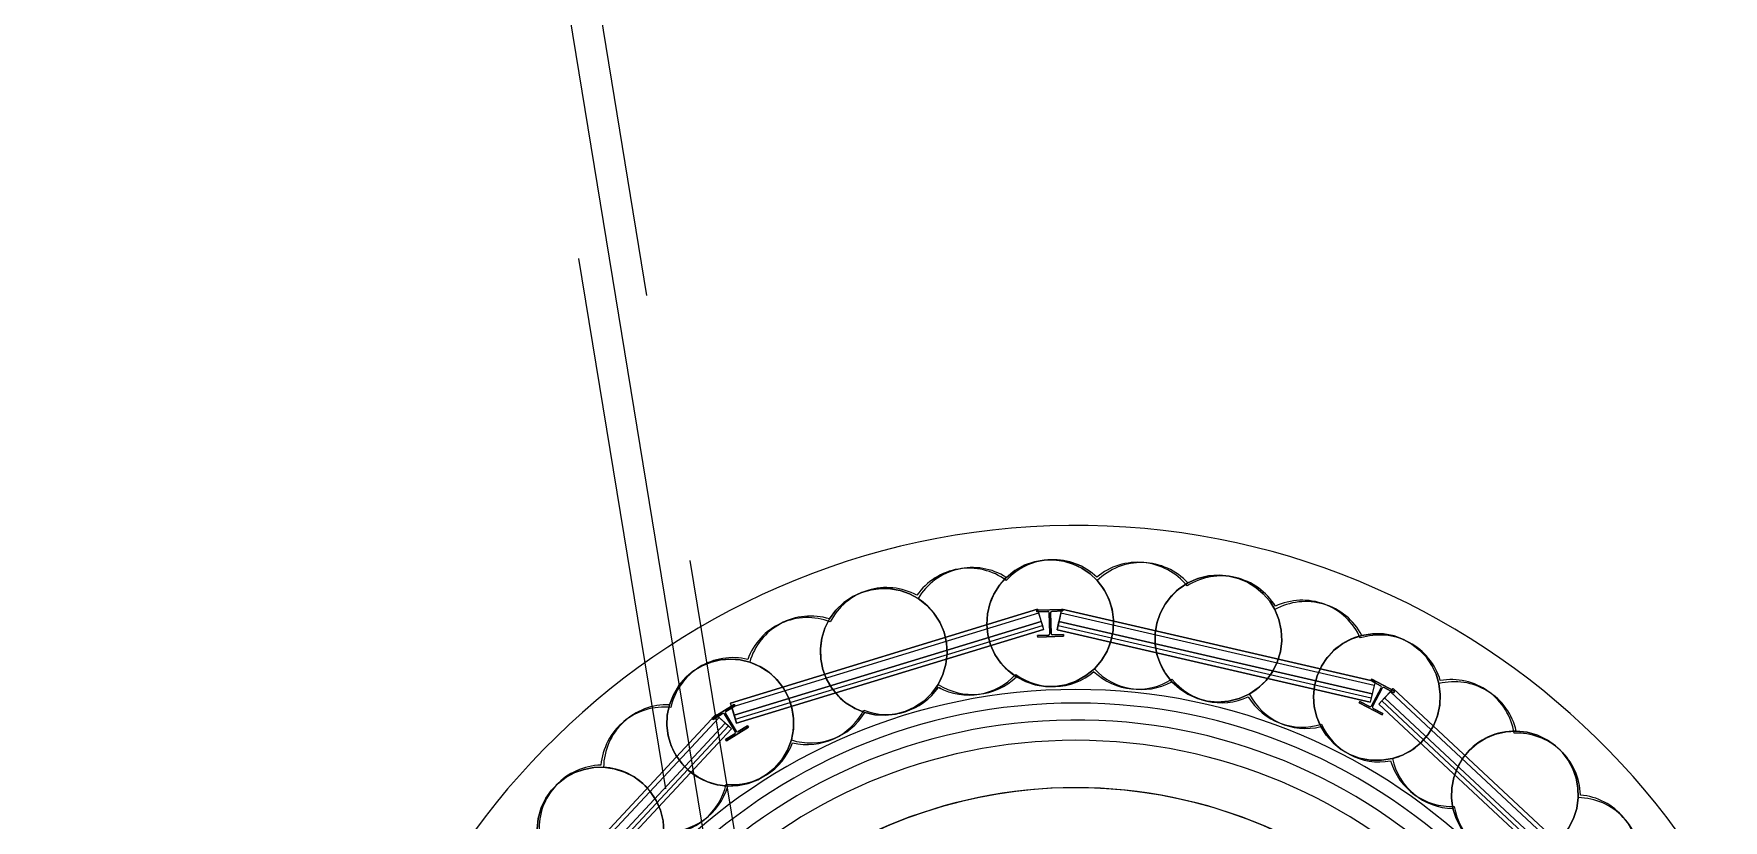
# Model space of a CAD drawing. Header units: metres. Extents: x 1753726 to 1755216, y 5920592 to 5921703.
# Drawn here: x 1754885.64 to 1754895.62, y 5921325.47 to 5921330.12 of the extents above; entities that cross this region are included whole.
import ezdxf

# ---------------------------------------------------------------- set-up
doc = ezdxf.new("R2010")
doc.units = ezdxf.units.M
doc.linetypes.add('CENTER', pattern=[50.8, 31.75, -6.35, 6.35, -6.35])
doc.linetypes.add('HIDDEN2', pattern=[4.7625, 3.175, -1.5875])
for name, color, linetype, lineweight in [('A-FLOR-____-OTLN', 9, 'Continuous', 9), ('A-WALL-____-OTLN', 2, 'Continuous', 9), ('P-PIPE-____-CNTR', 1, 'CENTER', 9), ('P-PIPE-____-OTLN', 6, 'HIDDEN2', 18), ('S-BEAM-____-OTLN', 7, 'Continuous', 9), ('S-FNDN-____-OTLN', 7, 'Continuous', 9)]:
    doc.layers.add(name, color=color, linetype=linetype, lineweight=lineweight)

# ---------------------------------------------------------------- blocks, each defined once
blk = doc.blocks.new('308492-ARUP-TUTB-MOD-0001_rvt-1-X-ARUP-GL-HERNE_BAY_ALIGNMENT')
at = {"layer": 'P-PIPE-____-CNTR'}
blk.add_line((1754889.8514, 5921323.8421), (1754876.7318, 5921404.0186), dxfattribs=at)
blk.add_line((1754889.8514, 5921323.8421), (1754876.7318, 5921404.0186), dxfattribs=at)
at = {"layer": 'P-PIPE-____-OTLN'}
for p, q in [((1754890.0306, 5921323.8714), (1754876.9109, 5921404.048)), ((1754876.5526, 5921403.9893), (1754889.6723, 5921323.8128))]:
    blk.add_line(p, q, dxfattribs=at)
blk = doc.blocks.new('Arup_Beam_Steel I Section_UC_AU1 - 150UC30-4390793-X-ARUP-GL-HERNE_BAY_ALIGNMENT')
at = {"layer": 'S-BEAM-____-OTLN'}
for p, q in [((1754891.7192, 5921326.7164), (1754891.5663, 5921326.711)), ((1754891.5663, 5921326.711), (1754891.7192, 5921326.7164)), ((1754891.5663, 5921326.711), (1754891.5666, 5921326.7016)), ((1754891.5666, 5921326.7016), (1754891.5663, 5921326.711)), ((1754891.6553, 5921326.7047), (1754891.7195, 5921326.707)), ((1754891.7195, 5921326.707), (1754891.6553, 5921326.7047)), ((1754891.7195, 5921326.707), (1754891.7192, 5921326.7164)), ((1754891.7192, 5921326.7164), (1754891.7195, 5921326.707)), ((1754891.5666, 5921326.7016), (1754891.6309, 5921326.7039)), ((1754891.6309, 5921326.7039), (1754891.5666, 5921326.7016)), ((1754891.6401, 5921326.6953), (1754891.6443, 5921326.574)), ((1754891.6443, 5921326.574), (1754891.6401, 5921326.6953)), ((1754891.6509, 5921326.5742), (1754891.6467, 5921326.6955)), ((1754891.6467, 5921326.6955), (1754891.6509, 5921326.5742)), ((1754891.6358, 5921326.5648), (1754891.5715, 5921326.5625)), ((1754891.5715, 5921326.5625), (1754891.6358, 5921326.5648)), ((1754891.5715, 5921326.5625), (1754891.5718, 5921326.5531)), ((1754891.5718, 5921326.5531), (1754891.5715, 5921326.5625)), ((1754891.5718, 5921326.5531), (1754891.7247, 5921326.5585)), ((1754891.7247, 5921326.5585), (1754891.5718, 5921326.5531)), ((1754891.7244, 5921326.5679), (1754891.6601, 5921326.5656)), ((1754891.6601, 5921326.5656), (1754891.7244, 5921326.5679)), ((1754891.7247, 5921326.5585), (1754891.7244, 5921326.5679)), ((1754891.7244, 5921326.5679), (1754891.7247, 5921326.5585))]:
    blk.add_line(p, q, dxfattribs=at)
for centre, major_axis, start_param, end_param in [((1754891.6312, 5921326.695), (0.00749, 0.00481), 5.747088, 7.317885), ((1754891.6312, 5921326.695), (0.00749, 0.00481), 5.747088, 7.317885), ((1754891.6556, 5921326.6959), (0.00816, 0.00355), 1.195575, 2.766371), ((1754891.6556, 5921326.6959), (0.00816, 0.00355), 1.195575, 2.766371), ((1754891.6354, 5921326.5737), (0.00749, 0.00481), 4.176292, 5.747088), ((1754891.6354, 5921326.5737), (0.00749, 0.00481), 4.176292, 5.747088), ((1754891.6598, 5921326.5745), (0.00847, 0.00273), 2.865069, 4.435865), ((1754891.6598, 5921326.5745), (0.00847, 0.00273), 2.865069, 4.435865)]:
    blk.add_ellipse(centre, major_axis=major_axis, ratio=1, start_param=start_param, end_param=end_param, dxfattribs=at)
blk = doc.blocks.new('Arup_Beam_Steel I Section_UC_AU1 - 150UC30-4390794-X-ARUP-GL-HERNE_BAY_ALIGNMENT')
at = {"layer": 'S-BEAM-____-OTLN'}
for p, q in [((1754893.5465, 5921326.3039), (1754893.5421, 5921326.2956)), ((1754893.5421, 5921326.2956), (1754893.5465, 5921326.3039)), ((1754893.5421, 5921326.2956), (1754893.5988, 5921326.2654)), ((1754893.5988, 5921326.2654), (1754893.5421, 5921326.2956)), ((1754893.6025, 5921326.2534), (1754893.5455, 5921326.1462)), ((1754893.5455, 5921326.1462), (1754893.6025, 5921326.2534)), ((1754893.6816, 5921326.2321), (1754893.5465, 5921326.3039)), ((1754893.5465, 5921326.3039), (1754893.6816, 5921326.2321)), ((1754893.5514, 5921326.1431), (1754893.6083, 5921326.2503)), ((1754893.6083, 5921326.2503), (1754893.5514, 5921326.1431)), ((1754893.6204, 5921326.254), (1754893.6772, 5921326.2238)), ((1754893.6772, 5921326.2238), (1754893.6204, 5921326.254)), ((1754893.6772, 5921326.2238), (1754893.6816, 5921326.2321)), ((1754893.6816, 5921326.2321), (1754893.6772, 5921326.2238)), ((1754893.4767, 5921326.1727), (1754893.4723, 5921326.1644)), ((1754893.4723, 5921326.1644), (1754893.4767, 5921326.1727)), ((1754893.4723, 5921326.1644), (1754893.6074, 5921326.0926)), ((1754893.6074, 5921326.0926), (1754893.4723, 5921326.1644)), ((1754893.5335, 5921326.1425), (1754893.4767, 5921326.1727)), ((1754893.4767, 5921326.1727), (1754893.5335, 5921326.1425)), ((1754893.6118, 5921326.1009), (1754893.555, 5921326.1311)), ((1754893.555, 5921326.1311), (1754893.6118, 5921326.1009)), ((1754893.6074, 5921326.0926), (1754893.6118, 5921326.1009)), ((1754893.6118, 5921326.1009), (1754893.6074, 5921326.0926))]:
    blk.add_line(p, q, dxfattribs=at)
for centre, major_axis, start_param, end_param in [((1754893.5947, 5921326.2576), (-0.00887, 0.00074), 2.736395, 4.307192), ((1754893.5947, 5921326.2576), (-0.00887, 0.00074), 2.736395, 4.307192), ((1754893.6162, 5921326.2461), (-0.00575, 0.0068), 5.09259, 6.663386), ((1754893.6162, 5921326.2461), (-0.00575, 0.0068), 5.09259, 6.663386), ((1754893.5377, 5921326.1504), (-0.00575, 0.0068), 1.950997, 3.521793), ((1754893.5377, 5921326.1504), (-0.00575, 0.0068), 1.950997, 3.521793), ((1754893.5592, 5921326.1389), (-0.00881, 0.00129), 5.940165, 7.510962), ((1754893.5592, 5921326.1389), (-0.00881, 0.00129), 5.940165, 7.510962)]:
    blk.add_ellipse(centre, major_axis=major_axis, ratio=1, start_param=start_param, end_param=end_param, dxfattribs=at)
blk = doc.blocks.new('Arup_Beam_Steel I Section_UC_AU1 - 150UC30-4390802-X-ARUP-GL-HERNE_BAY_ALIGNMENT')
at = {"layer": 'S-BEAM-____-OTLN'}
for p, q in [((1754889.7776, 5921326.1546), (1754889.6478, 5921326.0735)), ((1754889.6478, 5921326.0735), (1754889.7776, 5921326.1546)), ((1754889.728, 5921326.1126), (1754889.7826, 5921326.1467)), ((1754889.7826, 5921326.1467), (1754889.728, 5921326.1126)), ((1754889.7826, 5921326.1467), (1754889.7776, 5921326.1546)), ((1754889.7776, 5921326.1546), (1754889.7826, 5921326.1467)), ((1754889.6478, 5921326.0735), (1754889.6528, 5921326.0656)), ((1754889.6528, 5921326.0656), (1754889.6478, 5921326.0735)), ((1754889.6528, 5921326.0656), (1754889.7074, 5921326.0996)), ((1754889.7074, 5921326.0996), (1754889.6528, 5921326.0656)), ((1754889.7196, 5921326.0968), (1754889.784, 5921325.9939)), ((1754889.784, 5921325.9939), (1754889.7196, 5921326.0968)), ((1754889.7895, 5921325.9974), (1754889.7252, 5921326.1003)), ((1754889.7252, 5921326.1003), (1754889.7895, 5921325.9974)), ((1754889.7316, 5921325.9396), (1754889.8613, 5921326.0206)), ((1754889.8613, 5921326.0206), (1754889.7316, 5921325.9396)), ((1754889.8563, 5921326.0286), (1754889.8018, 5921325.9945)), ((1754889.8018, 5921325.9945), (1754889.8563, 5921326.0286)), ((1754889.8613, 5921326.0206), (1754889.8563, 5921326.0286)), ((1754889.8563, 5921326.0286), (1754889.8613, 5921326.0206)), ((1754889.7811, 5921325.9816), (1754889.7266, 5921325.9475)), ((1754889.7266, 5921325.9475), (1754889.7811, 5921325.9816)), ((1754889.7266, 5921325.9475), (1754889.7316, 5921325.9396)), ((1754889.7316, 5921325.9396), (1754889.7266, 5921325.9475))]:
    blk.add_line(p, q, dxfattribs=at)
for centre, major_axis, start_param, end_param in [((1754889.7328, 5921326.105), (0.00748, 0.00483), 1.556072, 3.126868), ((1754889.7328, 5921326.105), (0.00748, 0.00483), 1.556072, 3.126868), ((1754889.7121, 5921326.0921), (0.00748, 0.00483), 6.268461, 7.839257), ((1754889.7121, 5921326.0921), (0.00748, 0.00483), 6.268461, 7.839257), ((1754889.7764, 5921325.9891), (0.00776, 0.00435), 4.759842, 6.330638), ((1754889.7764, 5921325.9891), (0.00776, 0.00435), 4.759842, 6.330638), ((1754889.7971, 5921326.0021), (0.00748, 0.00483), 3.126868, 4.697664), ((1754889.7971, 5921326.0021), (0.00748, 0.00483), 3.126868, 4.697664)]:
    blk.add_ellipse(centre, major_axis=major_axis, ratio=1, start_param=start_param, end_param=end_param, dxfattribs=at)
blk = doc.blocks.new('308492-ARUP-STTW-MOD-0400_rvt-1-X-ARUP-GL-HERNE_BAY_ALIGNMENT')
at = {"layer": 'A-WALL-____-OTLN'}
for p, q in [((1754891.5701, 5921326.7172), (1754889.7554, 5921326.1624)), ((1754889.7554, 5921326.1624), (1754891.5701, 5921326.7172)), ((1754891.5701, 5921326.7172), (1754891.6067, 5921326.5977)), ((1754891.5701, 5921326.7172), (1754891.5774, 5921326.6933)), ((1754891.6865, 5921326.5958), (1754891.7146, 5921326.7176)), ((1754891.709, 5921326.6933), (1754891.7146, 5921326.7176)), ((1754893.5659, 5921326.2902), (1754891.7146, 5921326.7176)), ((1754891.7146, 5921326.7176), (1754893.5659, 5921326.2902)), ((1754891.5774, 5921326.6933), (1754889.7628, 5921326.1385)), ((1754889.7774, 5921326.0907), (1754891.592, 5921326.6455)), ((1754891.592, 5921326.6455), (1754889.7774, 5921326.0907)), ((1754889.7847, 5921326.0668), (1754891.5994, 5921326.6216)), ((1754891.5774, 5921326.6933), (1754891.5994, 5921326.6216)), ((1754891.592, 5921326.6455), (1754891.6067, 5921326.5977)), ((1754891.592, 5921326.6455), (1754891.6067, 5921326.5977)), ((1754891.5994, 5921326.6216), (1754891.6067, 5921326.5977)), ((1754891.6865, 5921326.5958), (1754891.6977, 5921326.6445)), ((1754891.6977, 5921326.6445), (1754891.6865, 5921326.5958)), ((1754891.6865, 5921326.5958), (1754891.6921, 5921326.6202)), ((1754891.709, 5921326.6933), (1754891.6921, 5921326.6202)), ((1754891.6921, 5921326.6202), (1754893.5434, 5921326.1928)), ((1754891.6977, 5921326.6445), (1754893.549, 5921326.2171)), ((1754893.549, 5921326.2171), (1754891.6977, 5921326.6445)), ((1754893.5603, 5921326.2659), (1754891.709, 5921326.6933)), ((1754889.792, 5921326.0429), (1754891.6067, 5921326.5977)), ((1754891.6067, 5921326.5977), (1754889.792, 5921326.0429)), ((1754889.792, 5921326.0429), (1754891.6067, 5921326.5977)), ((1754891.6067, 5921326.5977), (1754889.792, 5921326.0429)), ((1754891.6865, 5921326.5958), (1754893.5378, 5921326.1684)), ((1754893.5378, 5921326.1684), (1754891.6865, 5921326.5958)), ((1754891.6865, 5921326.5958), (1754893.5378, 5921326.1684)), ((1754893.5378, 5921326.1684), (1754891.6865, 5921326.5958)), ((1754893.5659, 5921326.2902), (1754893.5378, 5921326.1684)), ((1754893.549, 5921326.2171), (1754893.5378, 5921326.1684)), ((1754893.549, 5921326.2171), (1754893.5378, 5921326.1684)), ((1754893.5603, 5921326.2659), (1754893.5434, 5921326.1928)), ((1754893.5659, 5921326.2902), (1754893.5603, 5921326.2659)), ((1754893.5885, 5921326.1567), (1754893.6738, 5921326.2481)), ((1754893.6567, 5921326.2298), (1754893.6056, 5921326.175)), ((1754893.6567, 5921326.2298), (1754893.6738, 5921326.2481)), ((1754895.0536, 5921324.9272), (1754893.6567, 5921326.2298)), ((1754895.0707, 5921324.9455), (1754893.6738, 5921326.2481)), ((1754893.6738, 5921326.2481), (1754895.0707, 5921324.9455)), ((1754889.792, 5921326.0429), (1754889.7554, 5921326.1624)), ((1754889.7628, 5921326.1385), (1754889.7554, 5921326.1624)), ((1754889.7628, 5921326.1385), (1754889.7847, 5921326.0668)), ((1754893.5434, 5921326.1928), (1754893.5378, 5921326.1684)), ((1754893.5885, 5921326.1567), (1754893.6226, 5921326.1933)), ((1754893.6226, 5921326.1933), (1754893.5885, 5921326.1567)), ((1754893.5885, 5921326.1567), (1754893.6056, 5921326.175)), ((1754893.5885, 5921326.1567), (1754894.9854, 5921324.8541)), ((1754894.9854, 5921324.8541), (1754893.5885, 5921326.1567)), ((1754893.5885, 5921326.1567), (1754894.9854, 5921324.8541)), ((1754894.9854, 5921324.8541), (1754893.5885, 5921326.1567)), ((1754893.6056, 5921326.175), (1754895.0025, 5921324.8724)), ((1754893.6226, 5921326.1933), (1754895.0195, 5921324.8906)), ((1754895.0195, 5921324.8906), (1754893.6226, 5921326.1933)), ((1754889.6699, 5921326.0953), (1754888.3605, 5921324.6911)), ((1754888.3605, 5921324.6911), (1754889.6699, 5921326.0953)), ((1754889.6882, 5921326.0782), (1754888.3787, 5921324.674)), ((1754888.4153, 5921324.6399), (1754889.7247, 5921326.0441)), ((1754889.7247, 5921326.0441), (1754888.4153, 5921324.6399)), ((1754888.4336, 5921324.6229), (1754889.743, 5921326.0271)), ((1754888.4519, 5921324.6058), (1754889.7613, 5921326.01)), ((1754889.7613, 5921326.01), (1754888.4519, 5921324.6058)), ((1754888.4519, 5921324.6058), (1754889.7613, 5921326.01)), ((1754889.7613, 5921326.01), (1754888.4519, 5921324.6058)), ((1754889.6699, 5921326.0953), (1754889.7613, 5921326.01)), ((1754889.6699, 5921326.0953), (1754889.6882, 5921326.0782)), ((1754889.6882, 5921326.0782), (1754889.743, 5921326.0271)), ((1754889.7247, 5921326.0441), (1754889.7613, 5921326.01)), ((1754889.7247, 5921326.0441), (1754889.7613, 5921326.01)), ((1754889.743, 5921326.0271), (1754889.7613, 5921326.01)), ((1754889.792, 5921326.0429), (1754889.7774, 5921326.0907)), ((1754889.7774, 5921326.0907), (1754889.792, 5921326.0429)), ((1754889.792, 5921326.0429), (1754889.7847, 5921326.0668))]:
    blk.add_line(p, q, dxfattribs=at)
at = {"layer": 'S-BEAM-____-OTLN'}
for radius in [3.43, 3.43, 3.43, 3.43, 3.13, 3.13, 3.13, 3.13]:
    blk.add_arc((1754891.7967, 5921322.8124), radius, 0, 180, dxfattribs=at)
at = {"layer": 'S-FNDN-____-OTLN', "flags": 128}
for points in [[(1754891.5535, 5921326.9983), (1754891.6106, 5921327.0081), (1754891.6685, 5921327.0091), (1754891.7259, 5921327.001), (1754891.7813, 5921326.9843), (1754891.8335, 5921326.9592), (1754891.8813, 5921326.9264), (1754891.9234, 5921326.8866)], [(1754891.9234, 5921326.8866), (1754891.8813, 5921326.9264), (1754891.8335, 5921326.9592), (1754891.7813, 5921326.9843), (1754891.7259, 5921327.001), (1754891.6685, 5921327.0091), (1754891.6106, 5921327.0081), (1754891.5535, 5921326.9983)], [(1754891.4458, 5921326.3174), (1754891.3963, 5921326.3545), (1754891.3536, 5921326.3993), (1754891.3189, 5921326.4505), (1754891.293, 5921326.5067), (1754891.2768, 5921326.5664), (1754891.2706, 5921326.628), (1754891.2746, 5921326.6897), (1754891.2887, 5921326.75), (1754891.3125, 5921326.8071), (1754891.3453, 5921326.8595), (1754891.3864, 5921326.9058)], [(1754891.3864, 5921326.9058), (1754891.3453, 5921326.8595), (1754891.3125, 5921326.8071), (1754891.2887, 5921326.75), (1754891.2746, 5921326.6897), (1754891.2706, 5921326.628), (1754891.2768, 5921326.5664), (1754891.293, 5921326.5067), (1754891.3189, 5921326.4505), (1754891.3536, 5921326.3993), (1754891.3963, 5921326.3545), (1754891.4458, 5921326.3174)], [(1754891.3864, 5921326.9058), (1754891.4365, 5921326.9461), (1754891.4927, 5921326.9772), (1754891.5535, 5921326.9983)], [(1754891.5535, 5921326.9983), (1754891.4927, 5921326.9772), (1754891.4365, 5921326.9461), (1754891.3864, 5921326.9058)], [(1754892.4598, 5921326.8725), (1754892.5186, 5921326.8985), (1754892.581, 5921326.914), (1754892.6451, 5921326.9186)], [(1754892.6451, 5921326.9186), (1754892.581, 5921326.914), (1754892.5186, 5921326.8985), (1754892.4598, 5921326.8725)], [(1754892.6451, 5921326.9186), (1754892.7028, 5921326.9133), (1754892.759, 5921326.8992), (1754892.8124, 5921326.8766), (1754892.8616, 5921326.8461), (1754892.9056, 5921326.8084), (1754892.9432, 5921326.7643), (1754892.9735, 5921326.715)], [(1754892.9735, 5921326.715), (1754892.9432, 5921326.7643), (1754892.9056, 5921326.8084), (1754892.8616, 5921326.8461), (1754892.8124, 5921326.8766), (1754892.759, 5921326.8992), (1754892.7028, 5921326.9133), (1754892.6451, 5921326.9186)], [(1754890.4784, 5921326.7927), (1754890.531, 5921326.817), (1754890.5867, 5921326.8329), (1754890.6442, 5921326.84), (1754890.7021, 5921326.8382), (1754890.759, 5921326.8275), (1754890.8136, 5921326.8081), (1754890.8646, 5921326.7806)], [(1754890.8646, 5921326.7806), (1754890.8136, 5921326.8081), (1754890.759, 5921326.8275), (1754890.7021, 5921326.8382), (1754890.6442, 5921326.84), (1754890.5867, 5921326.8329), (1754890.531, 5921326.817), (1754890.4784, 5921326.7927)], [(1754891.9234, 5921326.8866), (1754891.9621, 5921326.8357), (1754891.9916, 5921326.7791), (1754892.0111, 5921326.7182), (1754892.02, 5921326.6549), (1754892.0179, 5921326.591), (1754892.0051, 5921326.5284), (1754891.9818, 5921326.4688), (1754891.9487, 5921326.4141), (1754891.9069, 5921326.3658)], [(1754891.9069, 5921326.3658), (1754891.9487, 5921326.4141), (1754891.9818, 5921326.4688), (1754892.0051, 5921326.5284), (1754892.0179, 5921326.591), (1754892.02, 5921326.6549), (1754892.0111, 5921326.7182), (1754891.9916, 5921326.7791), (1754891.9621, 5921326.8357), (1754891.9234, 5921326.8866)], [(1754892.3649, 5921326.2888), (1754892.3267, 5921326.3375), (1754892.2971, 5921326.3918), (1754892.2768, 5921326.4502), (1754892.2664, 5921326.5112), (1754892.2661, 5921326.5731), (1754892.276, 5921326.6341), (1754892.2959, 5921326.6928), (1754892.3251, 5921326.7473), (1754892.3629, 5921326.7963), (1754892.4082, 5921326.8384), (1754892.4598, 5921326.8725)], [(1754892.4598, 5921326.8725), (1754892.4082, 5921326.8384), (1754892.3629, 5921326.7963), (1754892.3251, 5921326.7473), (1754892.2959, 5921326.6928), (1754892.276, 5921326.6341), (1754892.2661, 5921326.5731), (1754892.2664, 5921326.5112), (1754892.2768, 5921326.4502), (1754892.2971, 5921326.3918), (1754892.3267, 5921326.3375), (1754892.3649, 5921326.2888)], [(1754890.3409, 5921326.6602), (1754890.3789, 5921326.712), (1754890.4251, 5921326.7566), (1754890.4784, 5921326.7927)], [(1754890.4784, 5921326.7927), (1754890.4251, 5921326.7566), (1754890.3789, 5921326.712), (1754890.3409, 5921326.6602)], [(1754890.8646, 5921326.7806), (1754890.9152, 5921326.7415), (1754890.9583, 5921326.6944), (1754890.9929, 5921326.6406), (1754891.0179, 5921326.5817), (1754891.0324, 5921326.5195), (1754891.0362, 5921326.4557), (1754891.0291, 5921326.3922), (1754891.0114, 5921326.3308), (1754890.9834, 5921326.2733)], [(1754890.9834, 5921326.2733), (1754891.0114, 5921326.3308), (1754891.0291, 5921326.3922), (1754891.0362, 5921326.4557), (1754891.0324, 5921326.5195), (1754891.0179, 5921326.5817), (1754890.9929, 5921326.6406), (1754890.9583, 5921326.6944), (1754890.9152, 5921326.7415), (1754890.8646, 5921326.7806)], [(1754892.9735, 5921326.715), (1754892.9978, 5921326.6558), (1754893.0116, 5921326.5934), (1754893.0147, 5921326.5296), (1754893.0069, 5921326.4661), (1754892.9884, 5921326.405), (1754892.9598, 5921326.3478), (1754892.9219, 5921326.2963), (1754892.8758, 5921326.2521), (1754892.8228, 5921326.2162)], [(1754892.8228, 5921326.2162), (1754892.8758, 5921326.2521), (1754892.9219, 5921326.2963), (1754892.9598, 5921326.3478), (1754892.9884, 5921326.405), (1754893.0069, 5921326.4661), (1754893.0147, 5921326.5296), (1754893.0116, 5921326.5934), (1754892.9978, 5921326.6558), (1754892.9735, 5921326.715)], [(1754890.5506, 5921326.1071), (1754890.4932, 5921326.1302), (1754890.4404, 5921326.1624), (1754890.3935, 5921326.2029), (1754890.354, 5921326.2505), (1754890.3229, 5921326.304), (1754890.3009, 5921326.3618), (1754890.2888, 5921326.4225), (1754890.2868, 5921326.4843), (1754890.2951, 5921326.5457), (1754890.3132, 5921326.6048), (1754890.3409, 5921326.6602)], [(1754890.3409, 5921326.6602), (1754890.3132, 5921326.6048), (1754890.2951, 5921326.5457), (1754890.2868, 5921326.4843), (1754890.2888, 5921326.4225), (1754890.3009, 5921326.3618), (1754890.3229, 5921326.304), (1754890.354, 5921326.2505), (1754890.3935, 5921326.2029), (1754890.4404, 5921326.1624), (1754890.4932, 5921326.1302), (1754890.5506, 5921326.1071)], [(1754893.2453, 5921326.0233), (1754893.221, 5921326.0802), (1754893.2064, 5921326.1403), (1754893.202, 5921326.202), (1754893.2077, 5921326.2636), (1754893.2235, 5921326.3234), (1754893.2489, 5921326.3798), (1754893.2832, 5921326.4313), (1754893.3255, 5921326.4765), (1754893.3747, 5921326.514), (1754893.4294, 5921326.543), (1754893.4881, 5921326.5625)], [(1754893.4881, 5921326.5625), (1754893.4294, 5921326.543), (1754893.3747, 5921326.514), (1754893.3255, 5921326.4765), (1754893.2832, 5921326.4313), (1754893.2489, 5921326.3798), (1754893.2235, 5921326.3234), (1754893.2077, 5921326.2636), (1754893.202, 5921326.202), (1754893.2064, 5921326.1403), (1754893.221, 5921326.0802), (1754893.2453, 5921326.0233)], [(1754893.4881, 5921326.5625), (1754893.5516, 5921326.5724), (1754893.6159, 5921326.5712), (1754893.679, 5921326.5591)], [(1754893.679, 5921326.5591), (1754893.6159, 5921326.5712), (1754893.5516, 5921326.5724), (1754893.4881, 5921326.5625)], [(1754893.679, 5921326.5591), (1754893.7334, 5921326.5391), (1754893.784, 5921326.5109), (1754893.8297, 5921326.4753), (1754893.8693, 5921326.433), (1754893.902, 5921326.3852), (1754893.9269, 5921326.3329), (1754893.9435, 5921326.2774)], [(1754893.9435, 5921326.2774), (1754893.9269, 5921326.3329), (1754893.902, 5921326.3852), (1754893.8693, 5921326.433), (1754893.8297, 5921326.4753), (1754893.784, 5921326.5109), (1754893.7334, 5921326.5391), (1754893.679, 5921326.5591)], [(1754889.4931, 5921326.3159), (1754889.5376, 5921326.353), (1754889.5873, 5921326.3827), (1754889.641, 5921326.4045), (1754889.6974, 5921326.4177), (1754889.7552, 5921326.4221), (1754889.8129, 5921326.4175), (1754889.8693, 5921326.4041)], [(1754889.8693, 5921326.4041), (1754889.8129, 5921326.4175), (1754889.7552, 5921326.4221), (1754889.6974, 5921326.4177), (1754889.641, 5921326.4045), (1754889.5873, 5921326.3827), (1754889.5376, 5921326.353), (1754889.4931, 5921326.3159)], [(1754889.3946, 5921326.1523), (1754889.4179, 5921326.2122), (1754889.451, 5921326.2673), (1754889.4931, 5921326.3159)], [(1754889.4931, 5921326.3159), (1754889.451, 5921326.2673), (1754889.4179, 5921326.2122), (1754889.3946, 5921326.1523)], [(1754889.8693, 5921326.4041), (1754889.9283, 5921326.3794), (1754889.9822, 5921326.3451), (1754890.0295, 5921326.3021), (1754890.0688, 5921326.2517), (1754890.099, 5921326.1954), (1754890.1192, 5921326.1348), (1754890.1288, 5921326.0716), (1754890.1275, 5921326.0076), (1754890.1154, 5921325.9449)], [(1754890.1154, 5921325.9449), (1754890.1275, 5921326.0076), (1754890.1288, 5921326.0716), (1754890.1192, 5921326.1348), (1754890.099, 5921326.1954), (1754890.0688, 5921326.2517), (1754890.0295, 5921326.3021), (1754889.9822, 5921326.3451), (1754889.9283, 5921326.3794), (1754889.8693, 5921326.4041)], [(1754891.7376, 5921326.2712), (1754891.6777, 5921326.2611), (1754891.6171, 5921326.2608), (1754891.5572, 5921326.2703), (1754891.4996, 5921326.2893), (1754891.4458, 5921326.3174)], [(1754891.4458, 5921326.3174), (1754891.4996, 5921326.2893), (1754891.5572, 5921326.2703), (1754891.6171, 5921326.2608), (1754891.6777, 5921326.2611), (1754891.7376, 5921326.2712)], [(1754891.9069, 5921326.3658), (1754891.8563, 5921326.3246), (1754891.7992, 5921326.2927), (1754891.7376, 5921326.2712)], [(1754891.7376, 5921326.2712), (1754891.7992, 5921326.2927), (1754891.8563, 5921326.3246), (1754891.9069, 5921326.3658)], [(1754890.9834, 5921326.2733), (1754890.9452, 5921326.2203), (1754890.8984, 5921326.1748), (1754890.8444, 5921326.1381)], [(1754890.8444, 5921326.1381), (1754890.8984, 5921326.1748), (1754890.9452, 5921326.2203), (1754890.9834, 5921326.2733)], [(1754892.6348, 5921326.1687), (1754892.5744, 5921326.1744), (1754892.5157, 5921326.1898), (1754892.4603, 5921326.2145), (1754892.4096, 5921326.2478), (1754892.3649, 5921326.2888)], [(1754892.3649, 5921326.2888), (1754892.4096, 5921326.2478), (1754892.4603, 5921326.2145), (1754892.5157, 5921326.1898), (1754892.5744, 5921326.1744), (1754892.6348, 5921326.1687)], [(1754892.8228, 5921326.2162), (1754892.7632, 5921326.1895), (1754892.6999, 5921326.1735), (1754892.6348, 5921326.1687)], [(1754892.6348, 5921326.1687), (1754892.6999, 5921326.1735), (1754892.7632, 5921326.1895), (1754892.8228, 5921326.2162)], [(1754893.9435, 5921326.2774), (1754893.9516, 5921326.214), (1754893.9488, 5921326.1501), (1754893.9353, 5921326.0877), (1754893.9113, 5921326.0284), (1754893.8776, 5921325.9741), (1754893.8352, 5921325.9263), (1754893.7852, 5921325.8864), (1754893.7292, 5921325.8556), (1754893.6688, 5921325.8347)], [(1754893.6688, 5921325.8347), (1754893.7292, 5921325.8556), (1754893.7852, 5921325.8864), (1754893.8352, 5921325.9263), (1754893.8776, 5921325.9741), (1754893.9113, 5921326.0284), (1754893.9353, 5921326.0877), (1754893.9488, 5921326.1501), (1754893.9516, 5921326.214), (1754893.9435, 5921326.2774)], [(1754889.7403, 5921325.6724), (1754889.6789, 5921325.6798), (1754889.6195, 5921325.6973), (1754889.5638, 5921325.7242), (1754889.5133, 5921325.76), (1754889.4694, 5921325.8036), (1754889.4333, 5921325.8538), (1754889.4058, 5921325.9092), (1754889.3879, 5921325.9684), (1754889.38, 5921326.0298), (1754889.3822, 5921326.0916), (1754889.3946, 5921326.1523)], [(1754889.3946, 5921326.1523), (1754889.3822, 5921326.0916), (1754889.38, 5921326.0298), (1754889.3879, 5921325.9684), (1754889.4058, 5921325.9092), (1754889.4333, 5921325.8538), (1754889.4694, 5921325.8036), (1754889.5133, 5921325.76), (1754889.5638, 5921325.7242), (1754889.6195, 5921325.6973), (1754889.6789, 5921325.6798), (1754889.7403, 5921325.6724)], [(1754890.8444, 5921326.1381), (1754890.7892, 5921326.1129), (1754890.7307, 5921326.0969), (1754890.6703, 5921326.0905), (1754890.6098, 5921326.094), (1754890.5506, 5921326.1071)], [(1754890.5506, 5921326.1071), (1754890.6098, 5921326.094), (1754890.6703, 5921326.0905), (1754890.7307, 5921326.0969), (1754890.7892, 5921326.1129), (1754890.8444, 5921326.1381)], [(1754893.4749, 5921325.8374), (1754893.418, 5921325.8586), (1754893.3654, 5921325.8886), (1754893.3182, 5921325.9268), (1754893.2778, 5921325.9721), (1754893.2453, 5921326.0233)], [(1754893.2453, 5921326.0233), (1754893.2778, 5921325.9721), (1754893.3182, 5921325.9268), (1754893.3654, 5921325.8886), (1754893.418, 5921325.8586), (1754893.4749, 5921325.8374)], [(1754890.1154, 5921325.9449), (1754890.0922, 5921325.8838), (1754890.0587, 5921325.8277), (1754890.0161, 5921325.7783)], [(1754890.0161, 5921325.7783), (1754890.0587, 5921325.8277), (1754890.0922, 5921325.8838), (1754890.1154, 5921325.9449)], [(1754894.0269, 5921325.5389), (1754894.0182, 5921325.6002), (1754894.0197, 5921325.662), (1754894.0314, 5921325.7228), (1754894.0528, 5921325.7808), (1754894.0836, 5921325.8345), (1754894.1227, 5921325.8824), (1754894.1692, 5921325.9233), (1754894.2217, 5921325.9559), (1754894.279, 5921325.9795), (1754894.3393, 5921325.9933), (1754894.401, 5921325.997)], [(1754894.401, 5921325.997), (1754894.3393, 5921325.9933), (1754894.279, 5921325.9795), (1754894.2217, 5921325.9559), (1754894.1692, 5921325.9233), (1754894.1227, 5921325.8824), (1754894.0836, 5921325.8345), (1754894.0528, 5921325.7808), (1754894.0314, 5921325.7228), (1754894.0197, 5921325.662), (1754894.0182, 5921325.6002), (1754894.0269, 5921325.5389)], [(1754894.401, 5921325.997), (1754894.4649, 5921325.9901), (1754894.5267, 5921325.9723), (1754894.5846, 5921325.9442)], [(1754894.5846, 5921325.9442), (1754894.5267, 5921325.9723), (1754894.4649, 5921325.9901), (1754894.401, 5921325.997)], [(1754894.5846, 5921325.9442), (1754894.6319, 5921325.9108), (1754894.6735, 5921325.8705), (1754894.7084, 5921325.8243), (1754894.7358, 5921325.7732), (1754894.755, 5921325.7186), (1754894.7655, 5921325.6616), (1754894.7671, 5921325.6037)], [(1754894.7671, 5921325.6037), (1754894.7655, 5921325.6616), (1754894.755, 5921325.7186), (1754894.7358, 5921325.7732), (1754894.7084, 5921325.8243), (1754894.6735, 5921325.8705), (1754894.6319, 5921325.9108), (1754894.5846, 5921325.9442)], [(1754893.6688, 5921325.8347), (1754893.6044, 5921325.8242), (1754893.5391, 5921325.8252), (1754893.4749, 5921325.8374)], [(1754893.4749, 5921325.8374), (1754893.5391, 5921325.8252), (1754893.6044, 5921325.8242), (1754893.6688, 5921325.8347)], [(1754888.6648, 5921325.6003), (1754888.6982, 5921325.6476), (1754888.7386, 5921325.6893), (1754888.7848, 5921325.7242), (1754888.8358, 5921325.7515), (1754888.8905, 5921325.7707), (1754888.9475, 5921325.7813), (1754889.0054, 5921325.7829)], [(1754889.0054, 5921325.7829), (1754888.9475, 5921325.7813), (1754888.8905, 5921325.7707), (1754888.8358, 5921325.7515), (1754888.7848, 5921325.7242), (1754888.7386, 5921325.6893), (1754888.6982, 5921325.6476), (1754888.6648, 5921325.6003)], [(1754889.0054, 5921325.7829), (1754889.0687, 5921325.7743), (1754889.1297, 5921325.7551), (1754889.1865, 5921325.7258), (1754889.2375, 5921325.6873), (1754889.2813, 5921325.6407), (1754889.3165, 5921325.5874), (1754889.3421, 5921325.5288), (1754889.3574, 5921325.4668), (1754889.3619, 5921325.403)], [(1754889.3619, 5921325.403), (1754889.3574, 5921325.4668), (1754889.3421, 5921325.5288), (1754889.3165, 5921325.5874), (1754889.2813, 5921325.6407), (1754889.2375, 5921325.6873), (1754889.1865, 5921325.7258), (1754889.1297, 5921325.7551), (1754889.0687, 5921325.7743), (1754889.0054, 5921325.7829)], [(1754890.0161, 5921325.7783), (1754889.9693, 5921325.7396), (1754889.9169, 5921325.709), (1754889.8603, 5921325.6873), (1754889.8009, 5921325.675), (1754889.7403, 5921325.6724)], [(1754889.7403, 5921325.6724), (1754889.8009, 5921325.675), (1754889.8603, 5921325.6873), (1754889.9169, 5921325.709), (1754889.9693, 5921325.7396), (1754890.0161, 5921325.7783)], [(1754888.6121, 5921325.4168), (1754888.619, 5921325.4807), (1754888.6368, 5921325.5425), (1754888.6648, 5921325.6003)], [(1754888.6648, 5921325.6003), (1754888.6368, 5921325.5425), (1754888.619, 5921325.4807), (1754888.6121, 5921325.4168)], [(1754894.2006, 5921325.3), (1754894.1512, 5921325.3351), (1754894.1081, 5921325.3778), (1754894.0724, 5921325.4269), (1754894.0451, 5921325.4811), (1754894.0269, 5921325.5389)], [(1754894.0269, 5921325.5389), (1754894.0451, 5921325.4811), (1754894.0724, 5921325.4269), (1754894.1081, 5921325.3778), (1754894.1512, 5921325.3351), (1754894.2006, 5921325.3)], [(1754894.7671, 5921325.6037), (1754894.7586, 5921325.5403), (1754894.7394, 5921325.4794), (1754894.7101, 5921325.4226), (1754894.6716, 5921325.3715), (1754894.625, 5921325.3278), (1754894.5716, 5921325.2926), (1754894.5131, 5921325.267), (1754894.451, 5921325.2517), (1754894.3873, 5921325.2471)], [(1754894.3873, 5921325.2471), (1754894.451, 5921325.2517), (1754894.5131, 5921325.267), (1754894.5716, 5921325.2926), (1754894.625, 5921325.3278), (1754894.6716, 5921325.3715), (1754894.7101, 5921325.4226), (1754894.7394, 5921325.4794), (1754894.7586, 5921325.5403), (1754894.7671, 5921325.6037)]]:
    blk.add_lwpolyline(points, dxfattribs=at)
at = {"layer": 'S-FNDN-____-OTLN'}
for centre, radius, start, end in [((1754891.7967, 5921322.8124), 4.4, 2.00275, 182.00275), ((1754891.7967, 5921322.8124), 4.4, 2.00275, 182.00275), ((1754891.1867, 5921326.5884), 0.375, 57.81718, 149.18444), ((1754891.6455, 5921326.6348), 0.375, 133.7096, 237.81718), ((1754892.1631, 5921326.6198), 0.375, 38.9082, 130.0973), ((1754892.1631, 5921326.6198), 0.375, 38.9082, 130.0973), ((1754892.1847, 5921326.6177), 0.375, 42.81718, 134.18444), ((1754891.6455, 5921326.6348), 0.375, 314.18444, 42.18352), ((1754892.64, 5921326.5436), 0.375, 118.7096, 222.81718), ((1754892.64, 5921326.5436), 0.375, 118.7096, 222.81718), ((1754890.6614, 5921326.4654), 0.375, 329.18444, 57.18352), ((1754890.6614, 5921326.4654), 0.375, 329.18444, 57.18352), ((1754892.64, 5921326.5436), 0.375, 299.18444, 27.18352), ((1754892.64, 5921326.5436), 0.375, 299.18444, 27.18352), ((1754893.1564, 5921326.3876), 0.375, 27.81718, 119.18444), ((1754893.1564, 5921326.3876), 0.375, 27.81718, 119.18444), ((1754893.136, 5921326.3952), 0.375, 23.9082, 115.0973), ((1754893.136, 5921326.3952), 0.375, 23.9082, 115.0973), ((1754890.2103, 5921326.2929), 0.375, 68.9082, 160.0973), ((1754890.2103, 5921326.2929), 0.375, 68.9082, 160.0973), ((1754890.2301, 5921326.3019), 0.375, 72.81718, 164.18444), ((1754890.6614, 5921326.4654), 0.375, 148.7096, 252.81718), ((1754890.6614, 5921326.4654), 0.375, 148.7096, 252.81718), ((1754893.5769, 5921326.1982), 0.375, 103.7096, 207.81718), ((1754893.5769, 5921326.1982), 0.375, 103.7096, 207.81718), ((1754893.5922, 5921326.1898), 0.375, 16.4082, 107.5973), ((1754889.7696, 5921326.0561), 0.375, 76.4082, 167.5973), ((1754889.7546, 5921326.0471), 0.375, 344.18444, 72.18352), ((1754889.7546, 5921326.0471), 0.375, 344.18444, 72.18352), ((1754891.1867, 5921326.5884), 0.375, 237.18352, 313.7096), ((1754891.663, 5921326.6351), 0.375, 233.9082, 310.0973), ((1754891.663, 5921326.6351), 0.375, 233.9082, 310.0973), ((1754892.1631, 5921326.6198), 0.375, 226.4082, 302.5973), ((1754892.1631, 5921326.6198), 0.375, 226.4082, 302.5973), ((1754892.1847, 5921326.6177), 0.375, 222.18352, 298.7096), ((1754892.1847, 5921326.6177), 0.375, 222.18352, 298.7096), ((1754890.6782, 5921326.4702), 0.375, 248.9082, 325.0973), ((1754893.1564, 5921326.3876), 0.375, 207.18352, 283.7096), ((1754893.1564, 5921326.3876), 0.375, 207.18352, 283.7096), ((1754893.5769, 5921326.1982), 0.375, 284.18444, 12.18352), ((1754893.5769, 5921326.1982), 0.375, 284.18444, 12.18352), ((1754894.0354, 5921325.9138), 0.375, 12.81718, 104.18444), ((1754894.0354, 5921325.9138), 0.375, 12.81718, 104.18444), ((1754894.0177, 5921325.9265), 0.375, 8.9082, 100.0973), ((1754894.0177, 5921325.9265), 0.375, 8.9082, 100.0973), ((1754889.3635, 5921325.7638), 0.375, 83.9082, 175.0973), ((1754889.3804, 5921325.7776), 0.375, 87.81718, 179.18444), ((1754889.7546, 5921326.0471), 0.375, 163.7096, 267.81718), ((1754889.7546, 5921326.0471), 0.375, 163.7096, 267.81718), ((1754890.2103, 5921326.2929), 0.375, 256.4082, 332.5973), ((1754893.136, 5921326.3952), 0.375, 211.4082, 287.5973), ((1754891.7967, 5921322.8124), 3.25, 2.00275, 182.00275), ((1754891.7967, 5921322.8124), 3.25, 2.00275, 182.00275), ((1754893.5922, 5921326.1898), 0.375, 203.9082, 280.0973), ((1754889.7696, 5921326.0561), 0.375, 263.9082, 340.0973), ((1754889.7696, 5921326.0561), 0.375, 263.9082, 340.0973), ((1754894.4052, 5921325.61), 0.375, 1.4082, 92.5973), ((1754894.0177, 5921325.9265), 0.375, 196.4082, 272.5973), ((1754894.0177, 5921325.9265), 0.375, 196.4082, 272.5973), ((1754894.0354, 5921325.9138), 0.375, 192.18352, 268.7096), ((1754888.9991, 5921325.4209), 0.375, 91.4082, 182.5973), ((1754888.9991, 5921325.4209), 0.375, 91.4082, 182.5973), ((1754888.987, 5921325.4083), 0.375, 359.18444, 87.18352), ((1754889.3804, 5921325.7776), 0.375, 267.18352, 343.7096), ((1754894.748, 5921325.2455), 0.375, 353.9082, 85.0973), ((1754894.7618, 5921325.2287), 0.375, 357.81718, 89.18444), ((1754894.7618, 5921325.2287), 0.375, 357.81718, 89.18444)]:
    blk.add_arc(centre, radius, start, end, dxfattribs=at)
for centre, major_axis, start_param, end_param in [((1754891.663, 5921326.6351), (0.3447, 0.1478), 0.404988, 1.996538), ((1754891.663, 5921326.6351), (0.3295, 0.1791), 0.312037, 1.903587), ((1754891.1652, 5921326.5849), (-0.0784, 0.3667), 5.44266, 7.03421), ((1754891.1652, 5921326.5849), (-0.1932, 0.3214), 5.111878, 6.703428), ((1754891.1867, 5921326.5884), (-0.0726, 0.3679), 5.526758, 7.121418), ((1754891.6455, 5921326.6348), (-0.3268, 0.1839), 5.987937, 7.804957), ((1754892.1847, 5921326.6177), (0.375, 0), 0.747301, 2.34196), ((1754892.6569, 5921326.5394), (-0.37, 0.0611), 3.853332, 5.444882), ((1754892.6569, 5921326.5394), (0.375, 0), 0.548176, 2.139727), ((1754890.6782, 5921326.4702), (0.3224, 0.1915), 0.535888, 2.127438), ((1754890.6782, 5921326.4702), (0.3566, 0.116), 0.757335, 2.348885), ((1754891.6455, 5921326.6348), (0.3058, 0.2171), 4.866147, 6.402021), ((1754890.2301, 5921326.3019), (0.3585, 0.1101), 0.97282, 2.56748), ((1754893.5922, 5921326.1898), (0.3531, 0.1264), 6.225744, 7.817294), ((1754889.7696, 5921326.0561), (-0.235, 0.2923), 5.368799, 6.96035), ((1754891.1867, 5921326.5884), (0.369, 0.0668), 3.960641, 5.296273), ((1754891.1652, 5921326.5849), (0.3687, 0.0684), 4.029827, 5.359578), ((1754891.1652, 5921326.5849), (0.3224, 0.1915), 3.67748, 5.007231), ((1754890.6782, 5921326.4702), (-0.2003, 0.317), 2.210082, 3.539833), ((1754892.6569, 5921326.5394), (-0.051, 0.3715), 2.113432, 3.443182), ((1754892.6569, 5921326.5394), (-0.0558, 0.3708), 2.100588, 3.430338), ((1754889.3635, 5921325.7638), (-0.0894, 0.3642), 5.936023, 7.527573), ((1754889.3804, 5921325.7776), (0.3491, 0.1369), 1.159049, 2.753708), ((1754890.2301, 5921326.3019), (-0.059, 0.3703), 2.672612, 4.008244), ((1754890.2301, 5921326.3019), (-0.1236, 0.354), 2.494718, 3.83035), ((1754890.2103, 5921326.2929), (-0.0424, 0.3726), 2.791158, 4.120909), ((1754893.136, 5921326.3952), (0.3514, 0.1309), 3.333107, 4.662857), ((1754893.5922, 5921326.1898), (0.0423, 0.3726), 2.101185, 3.430936), ((1754894.3926, 5921325.6221), (0.3326, 0.1732), 1.068139, 2.885159), ((1754894.3926, 5921325.6221), (0.295, 0.2315), 0.882849, 2.699869), ((1754894.4052, 5921325.61), (0.1807, 0.3286), 5.239866, 6.831416), ((1754894.0354, 5921325.9138), (0.1807, 0.3286), 2.286097, 3.621729), ((1754888.987, 5921325.4083), (-0.3294, 0.1793), 3.625872, 5.161746), ((1754889.3804, 5921325.7776), (-0.0618, 0.3699), 2.926761, 4.262393), ((1754889.3635, 5921325.7638), (-0.3728, 0.0405), 1.703608, 3.033359), ((1754889.3635, 5921325.7638), (0.375, 0.0046), 4.724678, 6.054429), ((1754894.748, 5921325.2455), (-0.326, 0.1853), 3.552079, 5.143629), ((1754894.4052, 5921325.61), (-0.1626, 0.3379), 1.277661, 2.607412), ((1754894.4052, 5921325.61), (-0.3333, 0.1718), 0.631313, 1.961064), ((1754894.3926, 5921325.6221), (-0.2633, 0.267), 2.349077, 3.884951), ((1754894.3926, 5921325.6221), (-0.1098, 0.3586), 2.830186, 4.36606)]:
    blk.add_ellipse(centre, major_axis=major_axis, ratio=1, start_param=start_param, end_param=end_param, dxfattribs=at)
at = {"layer": 'S-BEAM-____-OTLN'}
for name in ['Arup_Beam_Steel I Section_UC_AU1 - 150UC30-4390793-X-ARUP-GL-HERNE_BAY_ALIGNMENT', 'Arup_Beam_Steel I Section_UC_AU1 - 150UC30-4390794-X-ARUP-GL-HERNE_BAY_ALIGNMENT', 'Arup_Beam_Steel I Section_UC_AU1 - 150UC30-4390802-X-ARUP-GL-HERNE_BAY_ALIGNMENT']:
    blk.add_blockref(name, (0, 0), dxfattribs=at)
blk = doc.blocks.new('308492-ARUP-STPW-MOD-1900_rvt-1-X-ARUP-GL-HERNE_BAY_ALIGNMENT')
at = {"layer": 'A-FLOR-____-OTLN'}
blk.add_arc((1754891.7967, 5921322.8124), 3.35, 0, 180, dxfattribs=at)
blk.add_arc((1754891.7967, 5921322.8124), 3.35, 0, 180, dxfattribs=at)
at = {"layer": 'A-WALL-____-OTLN'}
for start in [0, 40.8]:
    blk.add_arc((1754891.7967, 5921322.8124), 2.85, start, 180, dxfattribs=at)

msp = doc.modelspace()

# ---------------------------------------------------------------- block references
for name in ['308492-ARUP-TUTB-MOD-0001_rvt-1-X-ARUP-GL-HERNE_BAY_ALIGNMENT', '308492-ARUP-STPW-MOD-1900_rvt-1-X-ARUP-GL-HERNE_BAY_ALIGNMENT', '308492-ARUP-STTW-MOD-0400_rvt-1-X-ARUP-GL-HERNE_BAY_ALIGNMENT']:
    msp.add_blockref(name, (0, 0))

doc.saveas('drawing.dxf')
